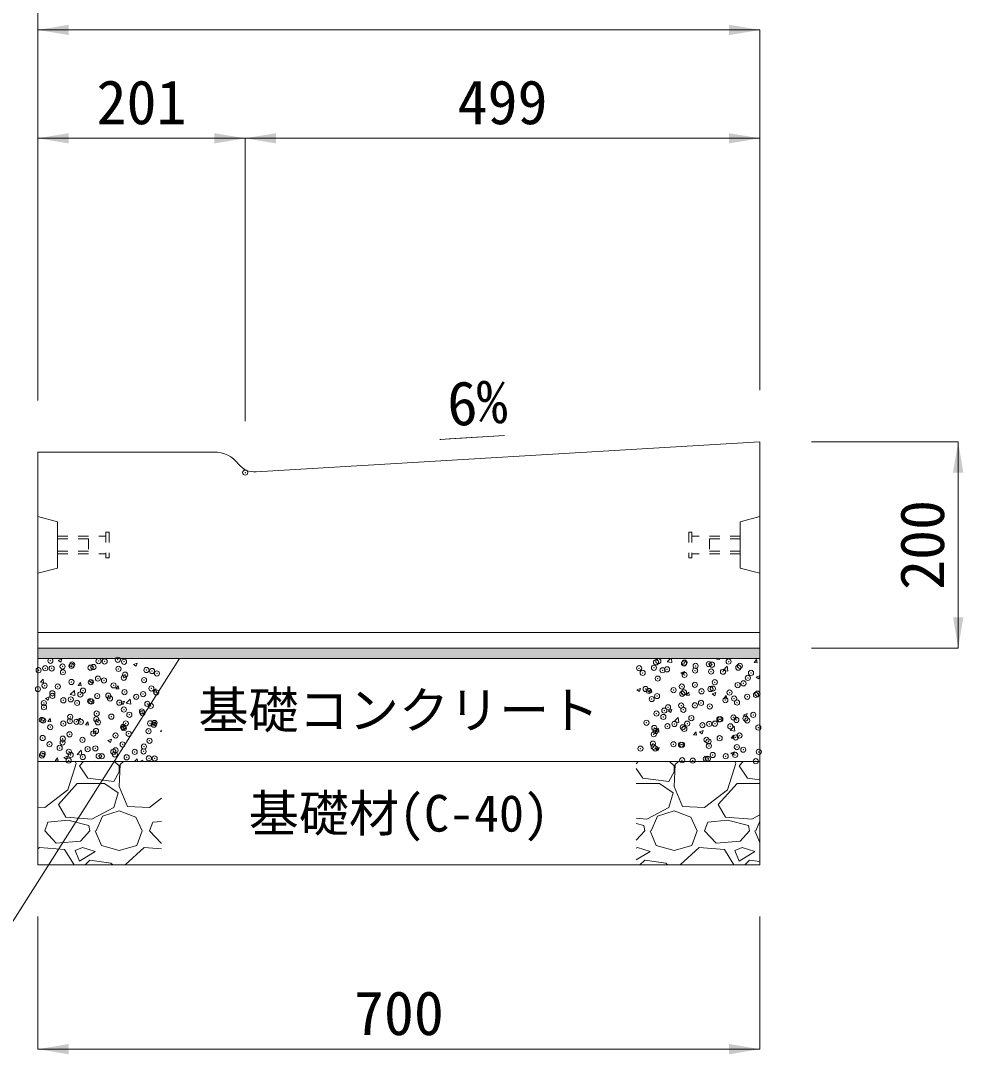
# Model space of a CAD drawing. Units: millimetres at full size. Extents: x 10958 to 21458, y 2125 to 9550.
# Drawn here: x 17695 to 18609, y 3627 to 4629 of the extents above; entities that cross this region are included whole.
import ezdxf
from ezdxf.enums import TextEntityAlignment as Align

# ---------------------------------------------------------------- set-up
doc = ezdxf.new("R2010")
doc.units = ezdxf.units.MM
doc.header["$LTSCALE"] = 10
doc.header["$PDMODE"] = 32
doc.header["$PDSIZE"] = 5
doc.linetypes.add('USER1', pattern=[2, 1, -1])
doc.layers.add('ハッチング_モルタル', color=30, linetype='Continuous')
doc.layers.add('文字', color=41, linetype='Continuous')
for name, color, linetype, lineweight in [('ハッチング_基礎', 150, 'Continuous', 5), ('側溝', 2, 'Continuous', 20), ('寸法線', 7, 'Continuous', 13), ('引出線', 4, 'Continuous', 13), ('舗装・基礎', 3, 'Continuous', 13), ('補助線', 8, 'Continuous', 20), ('部品', 3, 'USER1', 5)]:
    doc.layers.add(name, color=color, linetype=linetype, lineweight=lineweight)
doc.styles.add('ＭＳ ゴシック', font='')
doc.styles.get('ＭＳ ゴシック').set_extended_font_data('MS Gothic')

# ---------------------------------------------------------------- blocks, each defined once
blk = doc.blocks.new('filled_arrow')
at = {"color": 0, "linetype": 'Continuous', "lineweight": -2}
blk.add_solid([(7.5, 1.25), (0, 0), (7.5, -1.25)], dxfattribs=at)
blk = doc.blocks.new('open_arrow')
at = {"color": 0, "linetype": 'Continuous', "lineweight": -2}
blk.add_lwpolyline([(7.5, 1.25), (0, 0), (7.5, -1.25)], dxfattribs=at)

msp = doc.modelspace()

# ---------------------------------------------------------------- hatches: boundary and pattern name
at = {"layer": 'ハッチング_モルタル'}
msp.add_hatch(color=256, dxfattribs=at).paths.add_polyline_path([(18411.89, 4010.84), (18411.89, 4020.84), (17711.89, 4020.84), (17711.89, 4010.84)])

# ---------------------------------------------------------------- linework, layer by layer
at = {"layer": 'ハッチング_基礎'}
for p, q in [((17731.58, 4008.98), (17734.11, 4007.28)), ((17731.59, 4008.99), (17735.14, 4010.36)), ((17734.11, 4007.28), (17735.14, 4010.35)), ((17804.59, 4004.92), (17808.15, 4006.29)), ((17807.12, 4003.21), (17808.15, 4006.28)), ((18322.03, 4007.49), (18325.25, 4010.84)), ((18322.03, 4007.5), (18326.55, 4006.8)), ((18326.55, 4006.79), (18326.08, 4010.84)), ((18369.81, 4010.14), (18370.4, 4010.84)), ((18369.81, 4010.14), (18372.85, 4009.87)), ((18372.83, 4009.87), (18372.65, 4010.84)), ((18406.25, 4006.95), (18408.7, 4009.87)), ((18406.25, 4006.95), (18409.28, 4006.69)), ((18409.26, 4006.68), (18408.67, 4009.87)), ((17804.59, 4004.91), (17807.12, 4003.21)), ((18335.31, 3996.9), (18338.87, 3998.26)), ((18335.31, 3996.89), (18337.84, 3995.18)), ((18337.84, 3995.18), (18338.87, 3998.25)), ((18376.25, 3999.08), (18380.21, 4003.21)), ((18376.25, 3999.09), (18380.76, 3998.39)), ((18380.76, 3998.38), (18380.2, 4003.21)), ((17714.48, 3987.91), (17716.93, 3990.83)), ((17714.48, 3987.91), (17717.52, 3987.64)), ((17717.5, 3987.64), (17716.91, 3990.83)), ((17750.92, 3984.72), (17753.36, 3987.64)), ((17753.93, 3984.45), (17753.35, 3987.64)), ((17761.91, 3988.54), (17765.47, 3989.9)), ((17761.91, 3988.53), (17764.43, 3986.82)), ((17764.43, 3986.82), (17765.46, 3989.89)), ((18408.31, 3992.82), (18410.84, 3991.11)), ((18408.32, 3992.83), (18411.88, 3994.19)), ((18410.84, 3991.11), (18411.87, 3994.18)), ((17743.35, 3975.79), (17747.3, 3979.91)), ((17747.86, 3975.09), (17747.3, 3979.91)), ((17750.92, 3984.72), (17753.95, 3984.46)), ((17787.35, 3981.53), (17789.8, 3984.45)), ((17787.35, 3981.53), (17790.39, 3981.27)), ((17790.37, 3981.27), (17789.78, 3984.45)), ((17823.79, 3978.35), (17826.24, 3981.27)), ((17823.79, 3978.35), (17826.83, 3978.08)), ((17826.81, 3978.08), (17826.22, 3981.26)), ((18292.63, 3980.51), (18296.19, 3981.88)), ((18292.63, 3980.5), (18295.15, 3978.8)), ((18295.15, 3978.8), (18296.18, 3981.87)), ((18303.98, 3978.3), (18306.43, 3981.22)), ((18303.98, 3978.3), (18307.02, 3978.04)), ((18307, 3978.03), (18306.41, 3981.22)), ((18340.42, 3975.12), (18342.87, 3978.04)), ((18343.44, 3974.85), (18342.85, 3978.03)), ((18365.63, 3976.43), (18368.16, 3974.73)), ((18365.64, 3976.44), (18369.19, 3977.81)), ((18368.16, 3974.73), (18369.19, 3977.8)), ((17719.22, 3972.14), (17721.75, 3970.44)), ((17719.23, 3972.15), (17722.78, 3973.52)), ((17721.75, 3970.44), (17722.78, 3973.51)), ((17743.34, 3975.8), (17747.86, 3975.09)), ((17792.23, 3968.09), (17795.79, 3969.45)), ((17792.23, 3968.08), (17794.75, 3966.37)), ((17794.76, 3966.37), (17795.79, 3969.44)), ((17797.56, 3967.38), (17801.52, 3971.5)), ((17797.56, 3967.39), (17802.08, 3966.69)), ((17802.08, 3966.68), (17801.51, 3971.5)), ((18340.42, 3975.12), (18343.46, 3974.85)), ((18376.86, 3971.93), (18379.31, 3974.85)), ((18376.86, 3971.93), (18379.89, 3971.66)), ((18379.87, 3971.66), (18379.29, 3974.84)), ((18322.95, 3960.06), (18326.51, 3961.42)), ((18322.95, 3960.05), (18325.48, 3958.34)), ((18325.48, 3958.34), (18326.51, 3961.41)), ((18395.96, 3955.99), (18399.52, 3957.36)), ((18398.48, 3954.28), (18399.51, 3957.35)), ((17721.53, 3949.7), (17723.98, 3952.62)), ((17721.53, 3949.7), (17724.56, 3949.43)), ((17724.54, 3949.43), (17723.96, 3952.61)), ((17749.54, 3951.69), (17752.07, 3949.99)), ((17749.55, 3951.7), (17753.11, 3953.07)), ((17752.07, 3949.99), (17753.1, 3953.06)), ((17757.96, 3946.51), (17760.41, 3949.43)), ((17757.96, 3946.51), (17761, 3946.25)), ((17760.98, 3946.24), (17760.39, 3949.43)), ((17794.4, 3943.32), (17796.85, 3946.24)), ((17797.42, 3943.05), (17796.83, 3946.24)), ((17822.55, 3947.62), (17825.08, 3945.92)), ((17822.56, 3947.63), (17826.11, 3949)), ((17825.08, 3945.92), (17826.11, 3948.99)), ((18328.77, 3949.6), (18332.73, 3953.72)), ((18328.77, 3949.6), (18333.28, 3948.9)), ((18333.28, 3948.9), (18332.72, 3953.72)), ((18395.95, 3955.98), (18398.48, 3954.28)), ((17794.4, 3943.32), (17797.44, 3943.06)), ((17830.84, 3940.14), (17831.89, 3941.39)), ((17830.84, 3940.14), (17831.89, 3940.04)), ((18311.03, 3940.09), (18313.48, 3943.01)), ((18311.03, 3940.09), (18314.07, 3939.83)), ((18314.05, 3939.82), (18313.46, 3943.01)), ((18347.47, 3936.91), (18349.92, 3939.82)), ((18347.47, 3936.9), (18350.51, 3936.64)), ((18350.49, 3936.64), (18349.9, 3939.82)), ((18353.27, 3939.6), (18355.8, 3937.89)), ((18353.28, 3939.61), (18356.83, 3940.97)), ((18355.8, 3937.89), (18356.83, 3940.96)), ((18382.98, 3941.19), (18386.94, 3945.31)), ((18382.98, 3941.2), (18387.5, 3940.5)), ((18383.91, 3933.72), (18386.36, 3936.64)), ((18386.92, 3933.45), (18386.33, 3936.63)), ((18387.5, 3940.49), (18386.94, 3945.31)), ((17779.87, 3931.25), (17783.43, 3932.61)), ((17779.87, 3931.24), (17782.39, 3929.53)), ((17782.39, 3929.53), (17783.42, 3932.6)), ((18383.91, 3933.72), (18386.94, 3933.45)), ((17737.19, 3914.86), (17740.75, 3916.23)), ((17739.71, 3913.15), (17740.74, 3916.22)), ((17750.08, 3917.9), (17754.04, 3922.02)), ((17750.08, 3917.9), (17754.6, 3917.2)), ((17754.59, 3917.19), (17754.03, 3922.02)), ((18310.59, 3923.22), (18314.15, 3924.59)), ((18310.59, 3923.21), (18313.11, 3921.51)), ((18313.11, 3921.51), (18314.14, 3924.58)), ((18383.59, 3919.14), (18386.12, 3917.44)), ((18383.6, 3919.15), (18387.16, 3920.52)), ((18386.12, 3917.44), (18387.15, 3920.51)), ((17728.58, 3911.49), (17731.03, 3914.41)), ((17728.58, 3911.49), (17731.61, 3911.22)), ((17731.59, 3911.22), (17731.01, 3914.4)), ((17737.18, 3914.85), (17739.71, 3913.15)), ((17740.94, 3883.58), (17749.07, 3908.98)), ((17749.07, 3908.98), (17747.93, 3910.84)), ((17756.01, 3910.84), (17752.12, 3906.95)), ((17752.12, 3906.95), (17760.24, 3894.76)), ((17767.15, 3910.84), (17767.46, 3911.22)), ((17767.51, 3910.84), (17767.44, 3911.21)), ((17790.72, 3906.95), (17786.27, 3910.84)), ((17791.74, 3907.96), (17790.72, 3886.63)), ((17790.72, 3900.85), (17790.72, 3906.95)), ((17794.89, 3910.84), (17791.74, 3907.96)), ((17805.6, 3910.84), (17808.25, 3913.61)), ((17808.57, 3910.84), (17808.25, 3913.61)), ((17810.32, 3910.84), (17813.75, 3912.16)), ((17813.31, 3910.84), (17813.75, 3912.15)), ((18294.01, 3910.84), (18291.89, 3908.72)), ((18328.72, 3906.95), (18324.27, 3910.84)), ((18329.74, 3907.96), (18328.72, 3886.63)), ((18328.72, 3900.85), (18328.72, 3906.95)), ((18332.89, 3910.84), (18329.74, 3907.96)), ((18380.54, 3883.58), (18388.67, 3908.98)), ((18388.67, 3908.98), (18387.53, 3910.84)), ((18395.61, 3910.84), (18391.72, 3906.95)), ((18391.72, 3906.95), (18399.84, 3894.76)), ((17785.64, 3891.71), (17790.72, 3900.85)), ((18291.89, 3904.28), (18298.24, 3894.76)), ((18323.64, 3891.71), (18328.72, 3900.85)), ((17731.8, 3869.36), (17750.08, 3889.68)), ((17750.08, 3889.68), (17776.5, 3889.68)), ((17760.24, 3894.76), (17785.64, 3891.71)), ((17776.5, 3889.68), (17789.71, 3880.53)), ((17790.72, 3886.63), (17798.85, 3867.32)), ((18291.89, 3889.68), (18314.5, 3889.68)), ((18298.24, 3894.76), (18323.64, 3891.71)), ((18314.5, 3889.68), (18327.71, 3880.53)), ((18328.72, 3886.63), (18336.85, 3867.32)), ((18371.4, 3869.36), (18389.68, 3889.68)), ((18389.68, 3889.68), (18411.89, 3889.68)), ((18399.84, 3894.76), (18411.89, 3893.31)), ((17718.59, 3866.31), (17740.94, 3883.58)), ((17789.71, 3880.53), (17785.64, 3866.31)), ((18327.71, 3880.53), (18323.64, 3866.31)), ((18358.19, 3866.31), (18380.54, 3883.58)), ((17711.89, 3866.63), (17718.59, 3866.31)), ((17738.91, 3857.16), (17731.8, 3869.36)), ((17785.64, 3866.31), (17764.31, 3855.13)), ((17798.85, 3867.32), (17820.19, 3866.31)), ((17820.19, 3866.31), (17831.89, 3875.35)), ((18323.64, 3866.31), (18302.31, 3855.13)), ((18336.85, 3867.32), (18358.19, 3866.31)), ((18378.51, 3857.16), (18371.4, 3869.36)), ((17764.31, 3855.13), (17738.91, 3857.16)), ((17768.37, 3843.96), (17774.47, 3858.18)), ((17774.47, 3858.18), (17790.72, 3863.26)), ((17790.72, 3863.26), (17806.98, 3857.16)), ((17806.98, 3857.16), (17813.08, 3843.96)), ((18306.37, 3843.96), (18312.47, 3858.18)), ((18312.47, 3858.18), (18328.72, 3863.26)), ((18328.72, 3863.26), (18344.98, 3857.16)), ((18344.98, 3857.16), (18351.08, 3843.96)), ((18403.91, 3855.13), (18378.51, 3857.16)), ((18411.89, 3859.31), (18403.91, 3855.13)), ((17718.59, 3843.96), (17721.64, 3852.08)), ((17740.94, 3854.12), (17721.64, 3852.08)), ((17761.26, 3849.04), (17740.94, 3854.12)), ((17762.28, 3843.96), (17761.26, 3849.04)), ((17820.19, 3843.96), (17823.24, 3852.08)), ((17831.89, 3852.99), (17823.24, 3852.08)), ((18302.31, 3855.13), (18291.89, 3855.96)), ((18299.26, 3849.04), (18291.89, 3850.88)), ((18300.28, 3843.96), (18299.26, 3849.04)), ((18358.19, 3843.96), (18361.24, 3852.08)), ((18380.54, 3854.12), (18361.24, 3852.08)), ((18400.86, 3849.04), (18380.54, 3854.12)), ((18401.88, 3843.96), (18400.86, 3849.04)), ((18407.97, 3843.96), (18411.89, 3853.1)), ((17729.76, 3831.76), (17718.59, 3843.96)), ((17762.28, 3843.96), (17753.13, 3833.8)), ((17767.36, 3843.96), (17773.45, 3829.73)), ((17808, 3829.73), (17813.08, 3843.96)), ((17831.36, 3831.76), (17820.19, 3843.96)), ((18300.28, 3843.96), (18291.89, 3834.64)), ((18305.36, 3843.96), (18311.45, 3829.73)), ((18346, 3829.73), (18351.08, 3843.96)), ((18369.36, 3831.76), (18358.19, 3843.96)), ((18401.88, 3843.96), (18392.73, 3833.8)), ((18406.96, 3843.96), (18411.89, 3832.44)), ((17713.51, 3827.7), (17711.89, 3826.22)), ((17737.89, 3825.67), (17713.51, 3827.7)), ((17753.13, 3833.8), (17729.76, 3831.76)), ((17755.16, 3827.7), (17748.05, 3824.65)), ((17767.36, 3823.64), (17755.16, 3827.7)), ((17773.45, 3829.73), (17790.72, 3824.65)), ((17790.72, 3824.65), (17808, 3829.73)), ((17815.11, 3827.7), (17796.65, 3810.84)), ((17831.89, 3826.3), (17815.11, 3827.7)), ((17831.89, 3831.81), (17831.36, 3831.76)), ((18293.16, 3827.7), (18291.89, 3827.15)), ((18305.36, 3823.64), (18293.16, 3827.7)), ((18311.45, 3829.73), (18328.72, 3824.65)), ((18328.72, 3824.65), (18346, 3829.73)), ((18353.11, 3827.7), (18334.65, 3810.84)), ((18377.49, 3825.67), (18353.11, 3827.7)), ((18392.73, 3833.8), (18369.36, 3831.76)), ((18394.76, 3827.7), (18387.65, 3824.65)), ((18406.96, 3823.64), (18394.76, 3827.7)), ((17746.95, 3810.84), (17737.89, 3825.67)), ((17748.05, 3824.65), (17752.12, 3814.49)), ((17752.12, 3814.49), (17767.36, 3823.64)), ((18291.89, 3815.56), (18305.36, 3823.64)), ((18386.55, 3810.84), (18377.49, 3825.67)), ((18387.65, 3824.65), (18391.72, 3814.49)), ((18391.72, 3814.49), (18406.96, 3823.64)), ((17762.28, 3815.51), (17757.61, 3810.84)), ((17782.6, 3812.46), (17762.28, 3815.51)), ((17784.44, 3810.84), (17782.6, 3812.46)), ((18300.28, 3815.51), (18295.61, 3810.84)), ((18320.6, 3812.46), (18300.28, 3815.51)), ((18322.44, 3810.84), (18320.6, 3812.46)), ((18401.88, 3815.51), (18397.21, 3810.84)), ((18411.89, 3814.01), (18401.88, 3815.51))]:
    msp.add_line(p, q, dxfattribs=at)
for p in [(17724.05, 4008.59), (17745.09, 4004.97), (17770.75, 4008.22), (17776.65, 4007.9), (17789.37, 4009.57), (17795.48, 4007.61), (18311.17, 4007.1), (18313.43, 4008.21), (18338.29, 4005.95), (18338.74, 4006.87), (18362.27, 4005.31), (18365.41, 4004.81), (18381.51, 4007.84), (17712.61, 3999.47), (17719.01, 4001.39), (17725.33, 4001.14), (17735.82, 4003.05), (17736.23, 3997.44), (17744.57, 4003.67), (17762.94, 4001.9), (17765.85, 4002.52), (17790.06, 4000.75), (17796.52, 3995.12), (17817.17, 3999.61), (17822.6, 3998.7), (17827.33, 3996.29), (18294.76, 4001.42), (18298.23, 3996.87), (18309.12, 4001.78), (18317.47, 3999.41), (18321.88, 4000.27), (18338.89, 3994.88), (18349, 3999.13), (18349.55, 4003.63), (18364.55, 3998.13), (18376.12, 3997.98), (18390.94, 4001.94), (18392.53, 4003.66), (18403.24, 3996.84), (17718.39, 3984.48), (17744.47, 3988.06), (17763.29, 3987.86), (17770.13, 3991.31), (17776, 3989.53), (17785.25, 3984.75), (17795.24, 3992.07), (17814.88, 3989.83), (18312.81, 3991.3), (18348.9, 3985.27), (18368.14, 3987.8), (18390.32, 3985.03), (18395.9, 3986.73), (18400.23, 3992.03), (17711.96, 3981.1), (17725.93, 3977.09), (17726, 3974.57), (17731.2, 3983.64), (17753.05, 3975.94), (17755.63, 3979.66), (17769.52, 3974.4), (17780.16, 3974.8), (17795.9, 3978.21), (17813.96, 3976.26), (17821.98, 3981.79), (17826.68, 3977.93), (18301.06, 3981.28), (18304.1, 3979.37), (18312.19, 3974.39), (18328.18, 3980.13), (18336.19, 3983.59), (18336.64, 3976.56), (18338.27, 3977.97), (18355.3, 3978.98), (18363.93, 3981.22), (18366.27, 3981.64), (18382.42, 3977.84), (18399.58, 3973.66), (18408.07, 3975.57), (18409.54, 3976.69), (17717.77, 3967.57), (17736.64, 3970.26), (17743.86, 3971.15), (17749.92, 3967.82), (17762.64, 3969.5), (17763.76, 3969.12), (17781.88, 3972.03), (17790.87, 3967.97), (17807.28, 3973.65), (17817.99, 3966.83), (17821.37, 3964.87), (18307.02, 3971.47), (18335.54, 3965.23), (18348.82, 3965.4), (18354.78, 3967.77), (18363.31, 3964.31), (18378.44, 3970.49), (18386.86, 3971.99), (18389.7, 3968.12), (17717.84, 3963.6), (17743.24, 3954.24), (17768.9, 3957.49), (17783.16, 3954.44), (17795.28, 3961.3), (17800.6, 3956.22), (17812.78, 3959.52), (17813.31, 3957.89), (18311.57, 3957.48), (18318.29, 3954.17), (18319.19, 3960.32), (18322.82, 3963.56), (18337.66, 3961.06), (18386.22, 3953.63), (18405.45, 3956.16), (17715.82, 3951.26), (17717.16, 3950.66), (17723.9, 3944.26), (17736.56, 3947.79), (17742.94, 3950.12), (17749.28, 3949.46), (17753.53, 3949.35), (17768.51, 3952), (17770.06, 3948.97), (17794.66, 3944.39), (17797.18, 3947.83), (17820.75, 3947.96), (17824.29, 3946.68), (17824.95, 3948.37), (18301.88, 3948.49), (18322.18, 3945.2), (18329, 3947.35), (18337.04, 3944.15), (18341.42, 3947.73), (18345.41, 3953.03), (18356.12, 3946.2), (18362.7, 3947.4), (18368.22, 3947.63), (18372.53, 3951.88), (18373.5, 3951.95), (18383.24, 3945.06), (18389.08, 3951.21), (18397.84, 3952.71), (18399.64, 3950.73), (18410.36, 3943.91), (17716.54, 3933.75), (17742.62, 3937.33), (17765.7, 3938.2), (17768.28, 3940.58), (17787.23, 3936.18), (17795.33, 3943.28), (17799.95, 3937.86), (17819.19, 3940.39), (18308.97, 3937.46), (18309.46, 3943.52), (18310.96, 3940.57), (18338.59, 3942.54), (18388.46, 3934.3), (18392.09, 3936.12), (17723.19, 3927.75), (17733.05, 3924.16), (17735.91, 3929.43), (17736.08, 3933.11), (17755.15, 3931.96), (17767.66, 3923.67), (17794.05, 3927.48), (17814.73, 3925.5), (17820.13, 3931.05), (18308.18, 3928.35), (18308.81, 3925.16), (18310.34, 3923.66), (18328.05, 3927.69), (18335.3, 3927.2), (18336.42, 3927.24), (18360.13, 3931.92), (18362.08, 3930.49), (18362.42, 3926.06), (18372.85, 3933.59), (18389.54, 3924.91), (17715.92, 3916.84), (17716.64, 3918.48), (17742, 3920.41), (17743.76, 3917.34), (17755.48, 3915.33), (17760.16, 3923.01), (17770.88, 3916.19), (17773.87, 3916.15), (17785.1, 3920.42), (17786.59, 3917.82), (17787.28, 3921.87), (17797.99, 3915.04), (17805.83, 3920.35), (17814.4, 3920.72), (17819.51, 3914.14), (17825.11, 3913.9), (18296.09, 3923.49), (18361.46, 3913.58), (18366.12, 3917.32), (18378.73, 3916.09), (18387.85, 3917.39), (18395.75, 3922.4), (18410.81, 3920.31), (17741.79, 3911.92), (18336.5, 3912.23), (18346.77, 3911.88), (18359.49, 3913.56), (18407.92, 3911.25)]:
    msp.add_point(p, dxfattribs=at)
at = {"layer": '側溝'}
for p, q in [((18411.89, 4220.84), (17923.44, 4191.54)), ((18411.89, 4020.84), (18411.89, 4220.84)), ((17711.89, 4020.84), (17711.89, 4210.84)), ((17882.74, 4210.84), (17711.89, 4210.84)), ((18411.89, 4020.84), (17711.89, 4020.84))]:
    msp.add_line(p, q, dxfattribs=at)
at = {"layer": '側溝', "lineweight": 9}
for p, q in [((17711.89, 4148.34), (17730.89, 4143.34)), ((18411.89, 4148.34), (18392.89, 4143.34)), ((17730.89, 4143.34), (17730.89, 4098.34)), ((18392.89, 4143.34), (18392.89, 4098.34)), ((17730.89, 4098.34), (17711.89, 4093.34)), ((18392.89, 4098.34), (18411.89, 4093.34)), ((18411.89, 4035.84), (17711.89, 4035.84))]:
    msp.add_line(p, q, dxfattribs=at)
at = {"layer": '側溝'}
for centre, radius, start, end in [((17882.74, 4180.84), 30, 37.81677, 90), ((17922.24, 4211.5), 20, 217.81677, 273.43363)]:
    msp.add_arc(centre, radius, start, end, dxfattribs=at)
at = {"layer": '寸法線'}
for p, q in [((17711.89, 4619.84), (17711.89, 4897.11)), ((18411.89, 4619.84), (17711.89, 4619.84)), ((17711.89, 4260.84), (17711.89, 4619.84)), ((18411.89, 4270.84), (18411.89, 4619.84)), ((17912.91, 4514.84), (17711.89, 4514.84)), ((17711.89, 4260.84), (17711.89, 4514.84)), ((18411.89, 4514.84), (17912.91, 4514.84)), ((17912.91, 4240.9), (17912.91, 4514.84)), ((17912.91, 4240.9), (17912.91, 4514.84)), ((18411.89, 4270.84), (18411.89, 4514.84)), ((18461.89, 4220.84), (18604.08, 4220.84)), ((18604.08, 4220.84), (18604.08, 4020.84)), ((18461.89, 4020.84), (18604.08, 4020.84)), ((17711.89, 3760.84), (17711.89, 3632.26)), ((18411.89, 3760.84), (18411.89, 3632.26)), ((17711.89, 3632.26), (18411.89, 3632.26))]:
    msp.add_line(p, q, dxfattribs=at)
at = {"layer": '引出線'}
for points in [[(18101.55, 4223.11), (18164.12, 4226.98), (18110.77, 4223.68)], [(17849.06, 4010.84), (17646.22, 3691.33), (17188.81, 3691.33)]]:
    msp.add_lwpolyline(points, dxfattribs=at)
at = {"layer": '舗装・基礎'}
for points in [[(17711.89, 4020.84), (18411.89, 4020.84), (18411.89, 4010.84), (17711.89, 4010.84)], [(17711.89, 4010.84), (18411.89, 4010.84), (18411.89, 3910.84), (17711.89, 3910.84)], [(17711.89, 3910.84), (18411.89, 3910.84), (18411.89, 3810.84), (17711.89, 3810.84)]]:
    msp.add_lwpolyline(points, close=True, dxfattribs=at)
at = {"layer": '補助線'}
msp.add_point((17912.91, 4190.9), dxfattribs=at)
at = {"layer": '部品'}
for p, q in [((17730.89, 4129.34), (17777.89, 4129.34)), ((17730.89, 4126.84), (17760.89, 4126.84)), ((17760.89, 4126.84), (17760.89, 4114.84)), ((17777.89, 4133.34), (17777.89, 4108.34)), ((17777.89, 4133.34), (17780.89, 4133.34)), ((17780.89, 4133.34), (17780.89, 4108.34)), ((18342.89, 4133.34), (18342.89, 4108.34)), ((18345.89, 4133.34), (18342.89, 4133.34)), ((18345.89, 4133.34), (18345.89, 4108.34)), ((18392.89, 4129.34), (18345.89, 4129.34)), ((18392.89, 4126.84), (18362.89, 4126.84)), ((18362.89, 4126.84), (18362.89, 4114.84)), ((17730.89, 4114.84), (17760.89, 4114.84)), ((17730.89, 4112.34), (17777.89, 4112.34)), ((17777.89, 4108.34), (17780.89, 4108.34)), ((18345.89, 4108.34), (18342.89, 4108.34)), ((18392.89, 4112.34), (18345.89, 4112.34)), ((18392.89, 4114.84), (18362.89, 4114.84))]:
    msp.add_line(p, q, dxfattribs=at)

# ---------------------------------------------------------------- block references
at = {"layer": '寸法線', "xscale": 4, "yscale": 4}
for p in [(17711.89, 4619.84), (17711.89, 4514.84), (17912.91, 4514.84), (17711.89, 3632.26)]:
    msp.add_blockref('filled_arrow', p, dxfattribs=at)
for p, rotation in [((18411.89, 4619.84), 180), ((17912.91, 4514.84), 180), ((18411.89, 4514.84), 180), ((18604.08, 4220.84), 270), ((18604.08, 4020.84), 90), ((18411.89, 3632.26), 180)]:
    msp.add_blockref('filled_arrow', p, dxfattribs=dict(at, rotation=rotation))
at = {"layer": '引出線', "xscale": 0.133, "yscale": 0.133}
for name, p, rotation in [('open_arrow', (18101.55, 4223.11), 3.5), ('filled_arrow', (17849.06, 4010.84), 237.6)]:
    msp.add_blockref(name, p, dxfattribs=dict(at, rotation=rotation))

# ---------------------------------------------------------------- texts
at = {"layer": '寸法線', "style": 'ＭＳ ゴシック'}
for s, p in [('201', (17812.4, 4549.84)), ('499', (18162.4, 4549.84)), ('700', (18061.89, 3667.26))]:
    msp.add_text(s, height=42.72, dxfattribs=at).set_placement(p, align=Align.MIDDLE_CENTER)
msp.add_text('200', height=42.72, rotation=90, dxfattribs=at).set_placement((18569.08, 4120.84), align=Align.MIDDLE_CENTER)
at = {"layer": '引出線', "style": 'ＭＳ ゴシック'}
msp.add_text('6%', height=42.72, rotation=3.54, dxfattribs=at).set_placement((18107.38, 4278.49), align=Align.TOP_LEFT)
at = {"layer": '文字', "style": 'ＭＳ ゴシック'}
for s, p in [('基礎コンクリート', (18061.89, 3960.84)), ('基礎材(C-40)', (18061.89, 3860.84))]:
    msp.add_text(s, height=35.6, dxfattribs=at).set_placement(p, align=Align.MIDDLE_CENTER)

doc.saveas('drawing.dxf')
